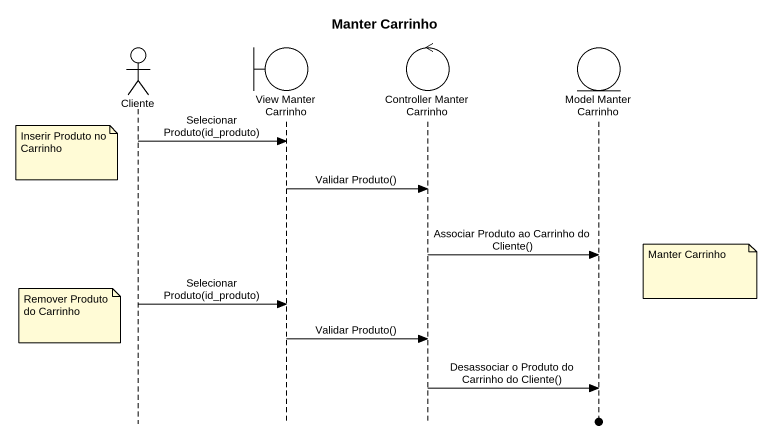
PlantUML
@startuml
title Manter Carrinho
hide footbox
actor Cliente
boundary "View Manter Carrinho" as View_Manter_Carrinho
control "Controller Manter Carrinho" as Controller_Manter_Carrinho
entity "Model Manter Carrinho" as Model_Manter_Carrinho

Cliente -> View_Manter_Carrinho : Selecionar Produto(id_produto)
note left of Cliente : Inserir Produto no Carrinho
View_Manter_Carrinho -> Controller_Manter_Carrinho : Validar Produto()
Controller_Manter_Carrinho -> Model_Manter_Carrinho : Associar Produto ao Carrinho do Cliente()
note right of Model_Manter_Carrinho : Manter Carrinho
Cliente -> View_Manter_Carrinho : Selecionar Produto(id_produto)
note left of Cliente : Remover Produto do Carrinho
View_Manter_Carrinho -> Controller_Manter_Carrinho : Validar Produto()
Controller_Manter_Carrinho -> Model_Manter_Carrinho : Desassociar o Produto do Carrinho do Cliente()
@enduml
